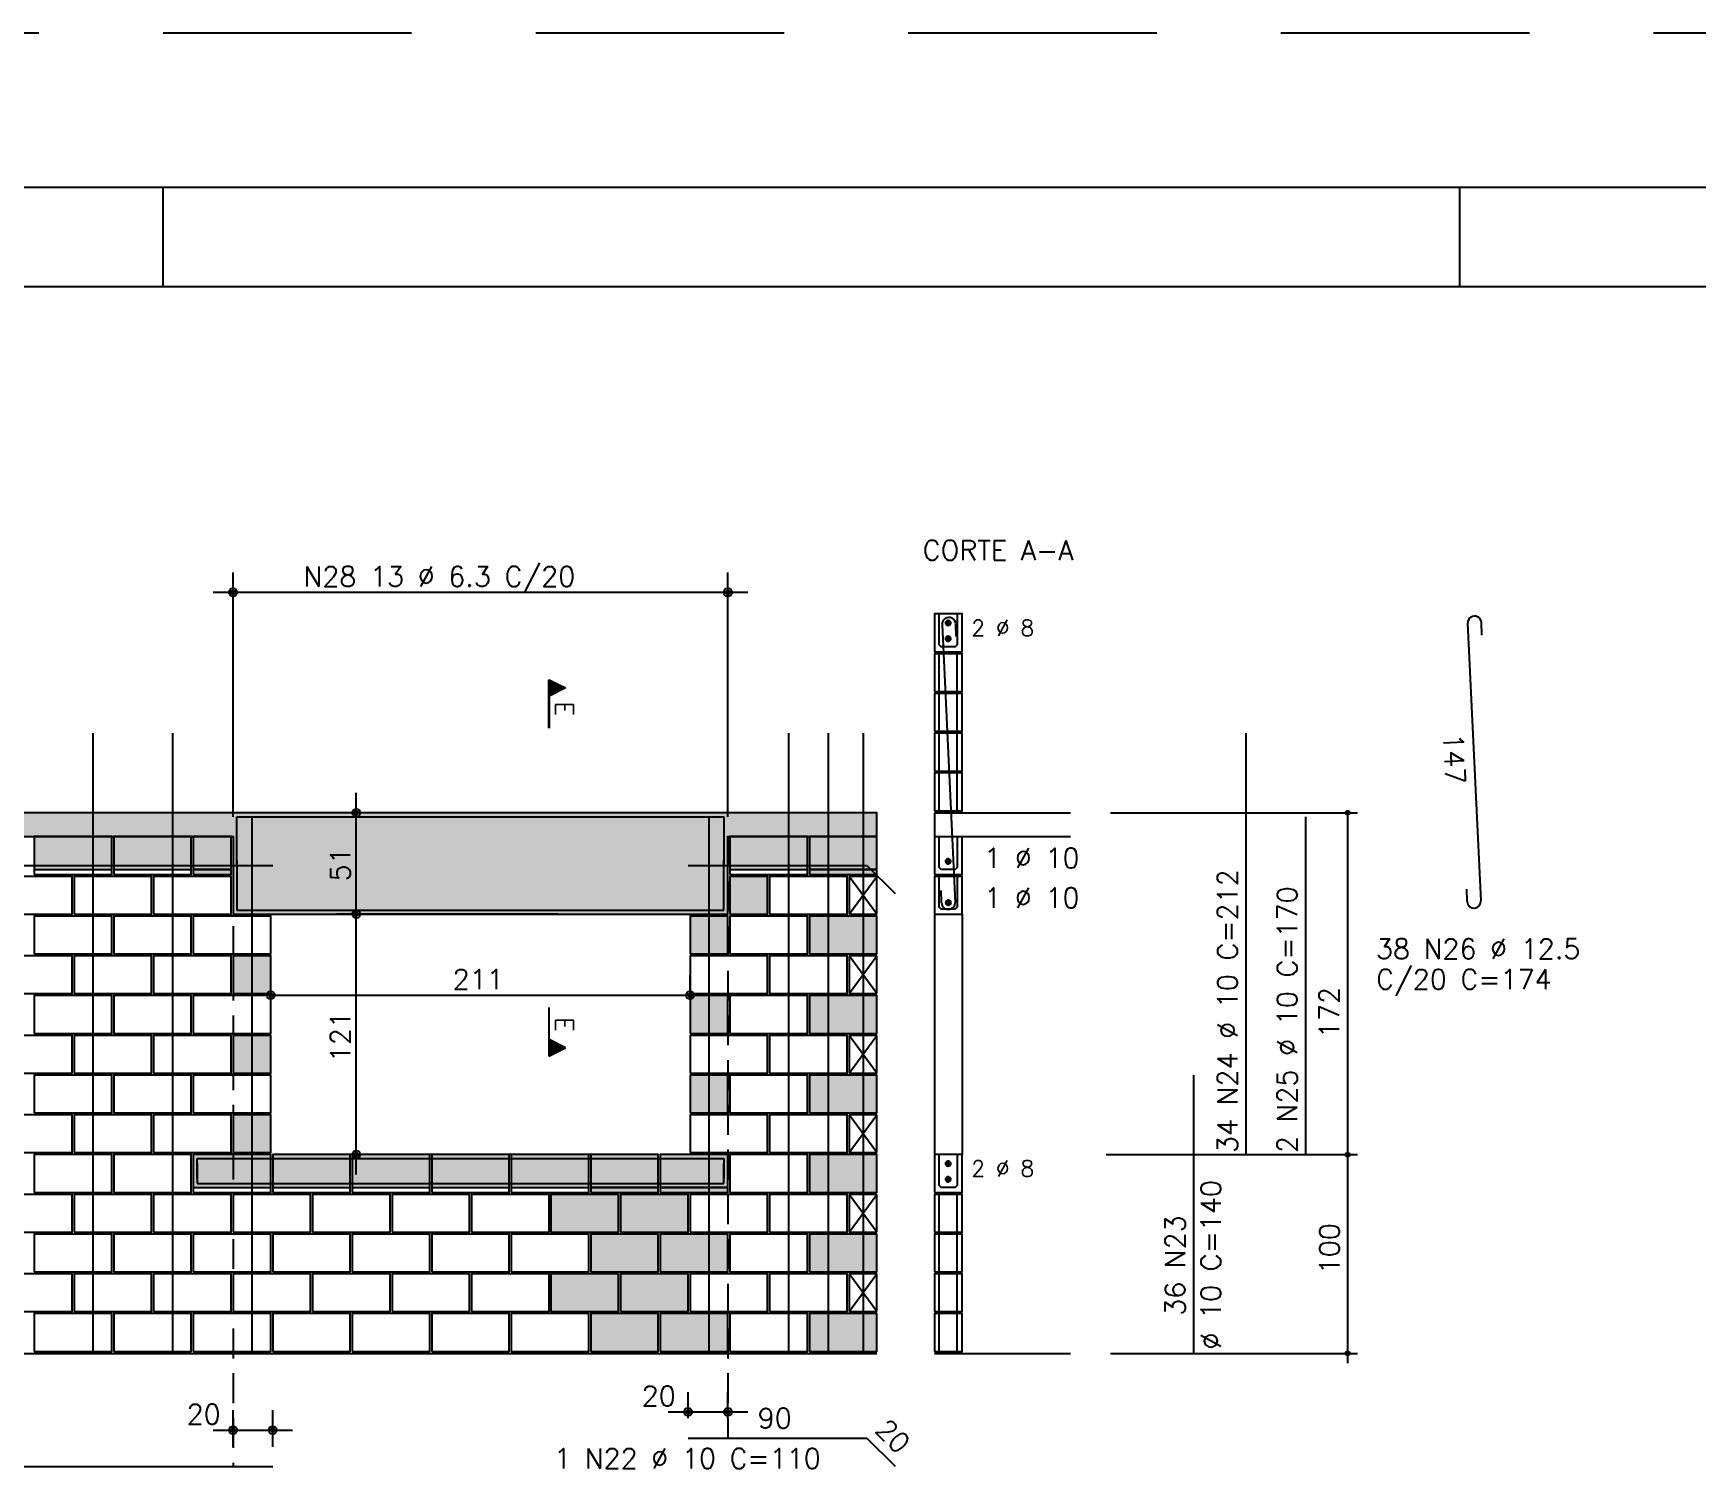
# Model space of a CAD drawing. Extents: x -3 to 120, y -1 to 61.
# Drawn here: x 45.14 to 61.88, y 46.75 to 61.24 of the extents above; entities that cross this region are included whole.
import ezdxf

# ---------------------------------------------------------------- set-up
doc = ezdxf.new("R2010")
doc.units = 0
doc.header["$MEASUREMENT"] = 0
doc.linetypes.add('ESTILO_TQS_0001', pattern=[0.45, 0.3, -0.15])
doc.linetypes.add('HIDDEN', pattern=[0.375, 0.25, -0.125])
doc.layers.get('0').update_dxf_attribs({"linetype": 'CONTINUOUS'})
doc.layers.get('Defpoints').update_dxf_attribs({"linetype": 'CONTINUOUS'})
for name, color, linetype in [('ARQ_FOLHA', 7, 'CONTINUOUS'), ('PENA_01', 1, 'CONTINUOUS'), ('PENA_02', 2, 'CONTINUOUS'), ('PENA_03', 3, 'CONTINUOUS'), ('PENA_05', 5, 'CONTINUOUS'), ('PENA_09', 254, 'CONTINUOUS'), ('PENA_11', 252, 'CONTINUOUS'), ('PENA_21', 100, 'CONTINUOUS'), ('PENA_23', 50, 'CONTINUOUS')]:
    doc.layers.add(name, color=color, linetype=linetype)
doc.styles.get("Standard").update_dxf_attribs({"font": 'ROMANS.SHX'})

# ---------------------------------------------------------------- blocks, each defined once
blk = doc.blocks.new('FOLHA A1+1 - 1102 X 594')
at = {"layer": 'ARQ_FOLHA', "color": 1}
for p, q in [((-718, 584), (-718, 594)), ((-587.5, 584), (-587.5, 594))]:
    blk.add_line(p, q, dxfattribs=at)
for points in [[(-1189, 0), (0, 0), (0, 594), (-1189, 594)], [(-1164, 10), (-10, 10), (-10, 584), (-1164, 584)]]:
    blk.add_lwpolyline(points, close=True, dxfattribs=at)
at = {"layer": 'Defpoints', "color": 8, "linetype": 'HIDDEN', "ltscale": 100}
blk.add_lwpolyline([(-1208.5, 609.5), (-1208.5, -15.5), (19.5, -15.5), (19.5, 609.5)], close=True, dxfattribs=at)

msp = doc.modelspace()

# ---------------------------------------------------------------- linework, layer by layer
at = {"layer": 'PENA_01', "linetype": 'Continuous'}
for p, q in [((47.15, 53.358), (47.15, 55.816)), ((52.13, 53.358), (52.13, 55.816)), ((46.95, 55.616), (52.33, 55.616)), ((48.39, 52.178), (48.39, 53.598)), ((48.433, 53.398), (48.19, 53.398)), ((45.15, 52.828), (45.93, 52.828)), ((45.95, 52.828), (46.73, 52.828)), ((46.75, 52.828), (47.13, 52.828)), ((52.15, 52.828), (52.93, 52.828)), ((52.95, 52.828), (53.63, 52.828)), ((48.39, 49.758), (48.39, 52.578)), ((50.423, 52.378), (48.19, 52.378)), ((48.469, 52.378), (48.19, 52.378)), ((47.53, 51.568), (47.53, 51.762)), ((51.75, 51.568), (51.75, 51.762)), ((47.33, 51.562), (51.95, 51.562)), ((50.89, 49.958), (48.19, 49.958)), ((46.75, 49.628), (47.53, 49.628)), ((47.55, 49.628), (48.33, 49.628)), ((48.35, 49.628), (49.13, 49.628)), ((49.15, 49.628), (49.93, 49.628)), ((49.95, 49.628), (50.73, 49.628)), ((50.75, 49.628), (51.43, 49.628)), ((51.45, 49.628), (52.13, 49.628)), ((51.73, 47.305), (51.73, 47.569)), ((52.13, 47.305), (52.13, 47.569)), ((47.15, 47.019), (47.15, 47.386)), ((47.55, 47.019), (47.55, 47.386)), ((51.53, 47.369), (52.33, 47.369)), ((46.95, 47.186), (47.75, 47.186))]:
    msp.add_line(p, q, dxfattribs=at)
at = {"layer": 'PENA_01', "linetype": 'ESTILO_TQS_0001'}
for p, q in [((47.15, 53.158), (47.15, 46.819)), ((52.13, 53.158), (52.13, 47.105))]:
    msp.add_line(p, q, dxfattribs=at)
at = {"layer": 'PENA_02', "linetype": 'Continuous'}
for p, q in [((53.63, 52.758), (53.35, 52.758)), ((53.35, 52.758), (53.35, 52.378)), ((53.63, 52.378), (53.63, 52.758)), ((53.35, 52.378), (53.63, 52.378)), ((53.63, 51.958), (53.35, 51.958)), ((53.35, 51.958), (53.35, 51.578)), ((53.63, 51.578), (53.63, 51.958)), ((53.35, 51.578), (53.63, 51.578)), ((53.63, 51.158), (53.35, 51.158)), ((53.35, 51.158), (53.35, 50.778)), ((53.63, 50.778), (53.63, 51.158)), ((53.35, 50.778), (53.63, 50.778)), ((53.63, 50.358), (53.35, 50.358)), ((53.35, 50.358), (53.35, 49.978)), ((53.63, 49.978), (53.63, 50.358)), ((53.35, 49.978), (53.63, 49.978)), ((53.63, 49.558), (53.35, 49.558)), ((53.35, 49.558), (53.35, 49.178)), ((53.63, 49.178), (53.63, 49.558)), ((53.35, 49.178), (53.63, 49.178)), ((53.63, 48.758), (53.35, 48.758)), ((53.35, 48.758), (53.35, 48.378)), ((53.63, 48.378), (53.63, 48.758)), ((53.35, 48.378), (53.63, 48.378)), ((5.33, 47.958), (53.63, 47.958))]:
    msp.add_line(p, q, dxfattribs=at)
for points in [[(37.95, 52.378), (44.73, 52.378), (44.73, 53.158), (47.15, 53.158), (47.15, 52.378), (52.13, 52.378), (52.13, 53.158), (53.63, 53.158), (53.63, 53.398), (5.33, 53.398), (5.33, 47.958), (5.93, 47.958), (5.93, 53.158), (37.95, 53.158), (37.95, 52.378)], [(45.15, 52.778), (45.93, 52.778), (45.93, 53.158), (45.15, 53.158), (45.15, 52.778)], [(45.95, 52.778), (46.73, 52.778), (46.73, 53.158), (45.95, 53.158), (45.95, 52.778)], [(46.75, 52.778), (47.13, 52.778), (47.13, 53.158), (46.75, 53.158), (46.75, 52.778)], [(52.15, 52.778), (52.93, 52.778), (52.93, 53.158), (52.15, 53.158), (52.15, 52.778)], [(52.95, 52.778), (53.63, 52.778), (53.63, 53.158), (52.95, 53.158), (52.95, 52.778)], [(44.75, 52.378), (45.53, 52.378), (45.53, 52.758), (44.75, 52.758), (44.75, 52.378)], [(45.55, 52.378), (46.33, 52.378), (46.33, 52.758), (45.55, 52.758), (45.55, 52.378)], [(46.35, 52.378), (47.13, 52.378), (47.13, 52.758), (46.35, 52.758), (46.35, 52.378)], [(52.15, 52.378), (52.53, 52.378), (52.53, 52.758), (52.15, 52.758), (52.15, 52.378)], [(52.55, 52.378), (53.33, 52.378), (53.33, 52.758), (52.55, 52.758), (52.55, 52.378)], [(45.15, 51.978), (45.93, 51.978), (45.93, 52.358), (45.15, 52.358), (45.15, 51.978)], [(45.95, 51.978), (46.73, 51.978), (46.73, 52.358), (45.95, 52.358), (45.95, 51.978)], [(46.75, 51.978), (47.53, 51.978), (47.53, 52.358), (46.75, 52.358), (46.75, 51.978)], [(51.75, 51.978), (52.13, 51.978), (52.13, 52.358), (51.75, 52.358), (51.75, 51.978)], [(52.15, 51.978), (52.93, 51.978), (52.93, 52.358), (52.15, 52.358), (52.15, 51.978)], [(52.95, 51.978), (53.63, 51.978), (53.63, 52.358), (52.95, 52.358), (52.95, 51.978)], [(44.75, 51.578), (45.53, 51.578), (45.53, 51.958), (44.75, 51.958), (44.75, 51.578)], [(45.55, 51.578), (46.33, 51.578), (46.33, 51.958), (45.55, 51.958), (45.55, 51.578)], [(46.35, 51.578), (47.13, 51.578), (47.13, 51.958), (46.35, 51.958), (46.35, 51.578)], [(47.15, 51.578), (47.53, 51.578), (47.53, 51.958), (47.15, 51.958), (47.15, 51.578)], [(51.75, 51.578), (52.53, 51.578), (52.53, 51.958), (51.75, 51.958), (51.75, 51.578)], [(52.55, 51.578), (53.33, 51.578), (53.33, 51.958), (52.55, 51.958), (52.55, 51.578)], [(45.15, 51.178), (45.93, 51.178), (45.93, 51.558), (45.15, 51.558), (45.15, 51.178)], [(45.95, 51.178), (46.73, 51.178), (46.73, 51.558), (45.95, 51.558), (45.95, 51.178)], [(46.75, 51.178), (47.53, 51.178), (47.53, 51.558), (46.75, 51.558), (46.75, 51.178)], [(51.75, 51.178), (52.13, 51.178), (52.13, 51.558), (51.75, 51.558), (51.75, 51.178)], [(52.15, 51.178), (52.93, 51.178), (52.93, 51.558), (52.15, 51.558), (52.15, 51.178)], [(52.95, 51.178), (53.63, 51.178), (53.63, 51.558), (52.95, 51.558), (52.95, 51.178)], [(44.75, 50.778), (45.53, 50.778), (45.53, 51.158), (44.75, 51.158), (44.75, 50.778)], [(45.55, 50.778), (46.33, 50.778), (46.33, 51.158), (45.55, 51.158), (45.55, 50.778)], [(46.35, 50.778), (47.13, 50.778), (47.13, 51.158), (46.35, 51.158), (46.35, 50.778)], [(47.15, 50.778), (47.53, 50.778), (47.53, 51.158), (47.15, 51.158), (47.15, 50.778)], [(51.75, 50.778), (52.53, 50.778), (52.53, 51.158), (51.75, 51.158), (51.75, 50.778)], [(52.55, 50.778), (53.33, 50.778), (53.33, 51.158), (52.55, 51.158), (52.55, 50.778)], [(45.15, 50.378), (45.93, 50.378), (45.93, 50.758), (45.15, 50.758), (45.15, 50.378)], [(45.95, 50.378), (46.73, 50.378), (46.73, 50.758), (45.95, 50.758), (45.95, 50.378)], [(46.75, 50.378), (47.53, 50.378), (47.53, 50.758), (46.75, 50.758), (46.75, 50.378)], [(51.75, 50.378), (52.13, 50.378), (52.13, 50.758), (51.75, 50.758), (51.75, 50.378)], [(52.15, 50.378), (52.93, 50.378), (52.93, 50.758), (52.15, 50.758), (52.15, 50.378)], [(52.95, 50.378), (53.63, 50.378), (53.63, 50.758), (52.95, 50.758), (52.95, 50.378)], [(44.75, 49.978), (45.53, 49.978), (45.53, 50.358), (44.75, 50.358), (44.75, 49.978)], [(45.55, 49.978), (46.33, 49.978), (46.33, 50.358), (45.55, 50.358), (45.55, 49.978)], [(46.35, 49.978), (47.13, 49.978), (47.13, 50.358), (46.35, 50.358), (46.35, 49.978)], [(47.15, 49.978), (47.53, 49.978), (47.53, 50.358), (47.15, 50.358), (47.15, 49.978)], [(51.75, 49.978), (52.53, 49.978), (52.53, 50.358), (51.75, 50.358), (51.75, 49.978)], [(52.55, 49.978), (53.33, 49.978), (53.33, 50.358), (52.55, 50.358), (52.55, 49.978)], [(45.15, 49.578), (45.93, 49.578), (45.93, 49.958), (45.15, 49.958), (45.15, 49.578)], [(45.95, 49.578), (46.73, 49.578), (46.73, 49.958), (45.95, 49.958), (45.95, 49.578)], [(46.75, 49.578), (47.53, 49.578), (47.53, 49.958), (46.75, 49.958), (46.75, 49.578)], [(47.55, 49.578), (48.33, 49.578), (48.33, 49.958), (47.55, 49.958), (47.55, 49.578)], [(48.35, 49.578), (49.13, 49.578), (49.13, 49.958), (48.35, 49.958), (48.35, 49.578)], [(49.15, 49.578), (49.93, 49.578), (49.93, 49.958), (49.15, 49.958), (49.15, 49.578)], [(49.95, 49.578), (50.73, 49.578), (50.73, 49.958), (49.95, 49.958), (49.95, 49.578)], [(50.75, 49.578), (51.43, 49.578), (51.43, 49.958), (50.75, 49.958), (50.75, 49.578)], [(51.45, 49.578), (52.13, 49.578), (52.13, 49.958), (51.45, 49.958), (51.45, 49.578)], [(52.15, 49.578), (52.93, 49.578), (52.93, 49.958), (52.15, 49.958), (52.15, 49.578)], [(52.95, 49.578), (53.63, 49.578), (53.63, 49.958), (52.95, 49.958), (52.95, 49.578)], [(44.75, 49.178), (45.53, 49.178), (45.53, 49.558), (44.75, 49.558), (44.75, 49.178)], [(45.55, 49.178), (46.33, 49.178), (46.33, 49.558), (45.55, 49.558), (45.55, 49.178)], [(46.35, 49.178), (47.13, 49.178), (47.13, 49.558), (46.35, 49.558), (46.35, 49.178)], [(47.15, 49.178), (47.93, 49.178), (47.93, 49.558), (47.15, 49.558), (47.15, 49.178)], [(47.95, 49.178), (48.73, 49.178), (48.73, 49.558), (47.95, 49.558), (47.95, 49.178)], [(48.75, 49.178), (49.53, 49.178), (49.53, 49.558), (48.75, 49.558), (48.75, 49.178)], [(49.55, 49.178), (50.33, 49.178), (50.33, 49.558), (49.55, 49.558), (49.55, 49.178)], [(50.35, 49.178), (51.03, 49.178), (51.03, 49.558), (50.35, 49.558), (50.35, 49.178)], [(51.05, 49.178), (51.73, 49.178), (51.73, 49.558), (51.05, 49.558), (51.05, 49.178)], [(51.75, 49.178), (52.53, 49.178), (52.53, 49.558), (51.75, 49.558), (51.75, 49.178)], [(52.55, 49.178), (53.33, 49.178), (53.33, 49.558), (52.55, 49.558), (52.55, 49.178)], [(45.15, 48.778), (45.93, 48.778), (45.93, 49.158), (45.15, 49.158), (45.15, 48.778)], [(45.95, 48.778), (46.73, 48.778), (46.73, 49.158), (45.95, 49.158), (45.95, 48.778)], [(46.75, 48.778), (47.53, 48.778), (47.53, 49.158), (46.75, 49.158), (46.75, 48.778)], [(47.55, 48.778), (48.33, 48.778), (48.33, 49.158), (47.55, 49.158), (47.55, 48.778)], [(48.35, 48.778), (49.13, 48.778), (49.13, 49.158), (48.35, 49.158), (48.35, 48.778)], [(49.15, 48.778), (49.93, 48.778), (49.93, 49.158), (49.15, 49.158), (49.15, 48.778)], [(49.95, 48.778), (50.73, 48.778), (50.73, 49.158), (49.95, 49.158), (49.95, 48.778)], [(50.75, 48.778), (51.43, 48.778), (51.43, 49.158), (50.75, 49.158), (50.75, 48.778)], [(51.45, 48.778), (52.13, 48.778), (52.13, 49.158), (51.45, 49.158), (51.45, 48.778)], [(52.15, 48.778), (52.93, 48.778), (52.93, 49.158), (52.15, 49.158), (52.15, 48.778)], [(52.95, 48.778), (53.63, 48.778), (53.63, 49.158), (52.95, 49.158), (52.95, 48.778)], [(44.75, 48.378), (45.53, 48.378), (45.53, 48.758), (44.75, 48.758), (44.75, 48.378)], [(45.55, 48.378), (46.33, 48.378), (46.33, 48.758), (45.55, 48.758), (45.55, 48.378)], [(46.35, 48.378), (47.13, 48.378), (47.13, 48.758), (46.35, 48.758), (46.35, 48.378)], [(47.15, 48.378), (47.93, 48.378), (47.93, 48.758), (47.15, 48.758), (47.15, 48.378)], [(47.95, 48.378), (48.73, 48.378), (48.73, 48.758), (47.95, 48.758), (47.95, 48.378)], [(48.75, 48.378), (49.53, 48.378), (49.53, 48.758), (48.75, 48.758), (48.75, 48.378)], [(49.55, 48.378), (50.33, 48.378), (50.33, 48.758), (49.55, 48.758), (49.55, 48.378)], [(50.35, 48.378), (51.03, 48.378), (51.03, 48.758), (50.35, 48.758), (50.35, 48.378)], [(51.05, 48.378), (51.73, 48.378), (51.73, 48.758), (51.05, 48.758), (51.05, 48.378)], [(51.75, 48.378), (52.53, 48.378), (52.53, 48.758), (51.75, 48.758), (51.75, 48.378)], [(52.55, 48.378), (53.33, 48.378), (53.33, 48.758), (52.55, 48.758), (52.55, 48.378)], [(45.15, 47.978), (45.93, 47.978), (45.93, 48.358), (45.15, 48.358), (45.15, 47.978)], [(45.95, 47.978), (46.73, 47.978), (46.73, 48.358), (45.95, 48.358), (45.95, 47.978)], [(46.75, 47.978), (47.53, 47.978), (47.53, 48.358), (46.75, 48.358), (46.75, 47.978)], [(47.55, 47.978), (48.33, 47.978), (48.33, 48.358), (47.55, 48.358), (47.55, 47.978)], [(48.35, 47.978), (49.13, 47.978), (49.13, 48.358), (48.35, 48.358), (48.35, 47.978)], [(49.15, 47.978), (49.93, 47.978), (49.93, 48.358), (49.15, 48.358), (49.15, 47.978)], [(49.95, 47.978), (50.73, 47.978), (50.73, 48.358), (49.95, 48.358), (49.95, 47.978)], [(50.75, 47.978), (51.43, 47.978), (51.43, 48.358), (50.75, 48.358), (50.75, 47.978)], [(51.45, 47.978), (52.13, 47.978), (52.13, 48.358), (51.45, 48.358), (51.45, 47.978)], [(52.15, 47.978), (52.93, 47.978), (52.93, 48.358), (52.15, 48.358), (52.15, 47.978)], [(52.95, 47.978), (53.63, 47.978), (53.63, 48.358), (52.95, 48.358), (52.95, 47.978)]]:
    msp.add_lwpolyline(points, dxfattribs=at)
for centre, radius in [((47.15, 55.616), 0.0416), ((47.15, 55.616), 0.0208), ((52.13, 55.616), 0.0416), ((52.13, 55.616), 0.0208), ((48.39, 53.398), 0.04), ((48.39, 53.398), 0.02), ((58.368, 53.398), 0.02), ((58.368, 53.398), 0.01), ((48.39, 52.378), 0.04), ((48.39, 52.378), 0.04), ((48.39, 52.378), 0.02), ((48.39, 52.378), 0.02), ((47.53, 51.562), 0.04), ((47.53, 51.562), 0.02), ((51.75, 51.562), 0.04), ((51.75, 51.562), 0.02), ((48.39, 49.958), 0.04), ((48.39, 49.958), 0.02), ((58.368, 49.958), 0.02), ((58.368, 49.958), 0.01), ((58.368, 47.958), 0.02), ((58.368, 47.958), 0.01), ((51.73, 47.369), 0.04), ((51.73, 47.369), 0.02), ((52.13, 47.369), 0.04), ((52.13, 47.369), 0.02), ((47.15, 47.186), 0.04), ((47.55, 47.186), 0.04), ((47.15, 47.186), 0.02), ((47.55, 47.186), 0.02)]:
    msp.add_circle(centre, radius, dxfattribs=at)
at = {"layer": 'PENA_03', "linetype": 'Continuous'}
for p, q in [((54.258, 54.618), (54.258, 54.998)), ((54.438, 54.618), (54.438, 54.998)), ((50.329, 54.25), (50.329, 54.737)), ((50.329, 54.737), (50.495, 54.654)), ((50.33, 54.736), (50.33, 54.572)), ((50.33, 54.736), (50.494, 54.654)), ((50.494, 54.654), (50.33, 54.572)), ((50.495, 54.654), (50.33, 54.571)), ((50.342, 54.73), (50.342, 54.577)), ((50.355, 54.724), (50.355, 54.583)), ((50.368, 54.717), (50.368, 54.59)), ((50.38, 54.711), (50.38, 54.596)), ((50.393, 54.705), (50.393, 54.603)), ((50.406, 54.698), (50.406, 54.609)), ((50.419, 54.692), (50.419, 54.615)), ((50.431, 54.686), (50.431, 54.622)), ((50.444, 54.679), (50.444, 54.628)), ((50.457, 54.673), (50.457, 54.635)), ((50.47, 54.666), (50.47, 54.641)), ((50.483, 54.66), (50.483, 54.647)), ((54.258, 54.218), (54.258, 54.598)), ((54.438, 54.218), (54.438, 54.598)), ((50.33, 54.571), (50.33, 54.25)), ((54.258, 53.818), (54.258, 54.198)), ((54.438, 53.818), (54.438, 54.198)), ((54.258, 53.418), (54.258, 53.798)), ((54.438, 53.418), (54.438, 53.798)), ((48.633, 53.398), (48.633, 53.398)), ((54.208, 53.398), (54.208, 52.778)), ((54.208, 53.398), (55.579, 53.398)), ((55.979, 53.398), (58.468, 53.398)), ((58.368, 47.858), (58.368, 53.398)), ((47.15, 53.158), (47.15, 53.158)), ((52.13, 53.158), (52.13, 53.158)), ((54.208, 53.158), (55.579, 53.158)), ((53.35, 52.378), (53.63, 52.758)), ((53.63, 52.378), (53.35, 52.758)), ((48.669, 52.378), (48.669, 52.378)), ((50.623, 52.378), (50.623, 52.378)), ((54.208, 52.378), (54.208, 49.958)), ((54.488, 52.378), (54.488, 49.958)), ((53.35, 51.578), (53.63, 51.958)), ((53.63, 51.578), (53.35, 51.958)), ((50.329, 51.437), (50.329, 50.95)), ((50.33, 51.116), (50.33, 51.437)), ((47.53, 51.368), (47.53, 51.368)), ((51.75, 51.368), (51.75, 51.368)), ((50.495, 51.033), (50.33, 51.116)), ((50.33, 50.951), (50.33, 51.115)), ((50.494, 51.033), (50.33, 51.115)), ((50.342, 50.957), (50.342, 51.11)), ((50.355, 50.963), (50.355, 51.103)), ((50.368, 50.969), (50.368, 51.097)), ((50.38, 50.976), (50.38, 51.091)), ((50.393, 50.982), (50.393, 51.084)), ((50.406, 50.989), (50.406, 51.078)), ((50.419, 50.995), (50.419, 51.072)), ((50.431, 51.001), (50.431, 51.065)), ((50.444, 51.008), (50.444, 51.059)), ((53.35, 50.778), (53.63, 51.158)), ((53.63, 50.778), (53.35, 51.158)), ((50.329, 50.95), (50.495, 51.033)), ((50.33, 50.951), (50.494, 51.033)), ((50.457, 51.014), (50.457, 51.052)), ((50.47, 51.02), (50.47, 51.046)), ((50.483, 51.027), (50.483, 51.04)), ((53.35, 49.978), (53.63, 50.358)), ((53.63, 49.978), (53.35, 50.358)), ((51.09, 49.958), (51.09, 49.958)), ((55.937, 49.958), (58.468, 49.958)), ((53.35, 49.178), (53.63, 49.558)), ((53.63, 49.178), (53.35, 49.558)), ((54.258, 49.178), (54.258, 49.558)), ((54.438, 49.178), (54.438, 49.558)), ((54.258, 48.778), (54.258, 49.158)), ((54.438, 48.778), (54.438, 49.158)), ((53.35, 48.378), (53.63, 48.758)), ((53.63, 48.378), (53.35, 48.758)), ((54.258, 48.378), (54.258, 48.758)), ((54.438, 48.378), (54.438, 48.758)), ((54.258, 47.978), (54.258, 48.358)), ((54.438, 47.978), (54.438, 48.358)), ((54.208, 47.958), (55.579, 47.958)), ((55.979, 47.958), (58.468, 47.958)), ((51.73, 47.105), (51.73, 47.105)), ((52.13, 47.105), (52.13, 47.105)), ((47.15, 46.819), (47.15, 46.819)), ((47.55, 46.819), (47.55, 46.819))]:
    msp.add_line(p, q, dxfattribs=at)
for points in [[(54.208, 55.018), (54.488, 55.018), (54.488, 55.398), (54.208, 55.398), (54.208, 55.018)], [(54.438, 55.398), (54.438, 55.088), (54.418, 55.068), (54.278, 55.068), (54.258, 55.088), (54.258, 55.398)], [(54.372, 55.308), (54.37, 55.318), (54.364, 55.326), (54.355, 55.332), (54.345, 55.333), (54.335, 55.329), (54.327, 55.323), (54.323, 55.313), (54.323, 55.303), (54.327, 55.293), (54.335, 55.286), (54.345, 55.283), (54.355, 55.284), (54.364, 55.289), (54.37, 55.298), (54.372, 55.308)], [(54.372, 55.149), (54.37, 55.159), (54.364, 55.168), (54.355, 55.173), (54.345, 55.174), (54.335, 55.171), (54.327, 55.164), (54.323, 55.154), (54.323, 55.144), (54.327, 55.134), (54.335, 55.127), (54.345, 55.124), (54.355, 55.125), (54.364, 55.131), (54.37, 55.139), (54.372, 55.149)], [(54.208, 54.618), (54.488, 54.618), (54.488, 54.998), (54.208, 54.998), (54.208, 54.618)], [(54.208, 54.218), (54.488, 54.218), (54.488, 54.598), (54.208, 54.598), (54.208, 54.218)], [(54.208, 53.818), (54.488, 53.818), (54.488, 54.198), (54.208, 54.198), (54.208, 53.818)], [(54.208, 53.418), (54.488, 53.418), (54.488, 53.798), (54.208, 53.798), (54.208, 53.418)], [(54.208, 52.778), (54.488, 52.778), (54.488, 53.158)], [(54.438, 53.158), (54.438, 52.848), (54.418, 52.828), (54.278, 52.828), (54.258, 52.848), (54.258, 53.158)], [(54.372, 52.909), (54.37, 52.919), (54.364, 52.928), (54.355, 52.933), (54.345, 52.934), (54.335, 52.931), (54.327, 52.924), (54.323, 52.914), (54.323, 52.904), (54.327, 52.894), (54.335, 52.887), (54.345, 52.884), (54.355, 52.885), (54.364, 52.891), (54.37, 52.899), (54.372, 52.909)], [(54.208, 52.378), (54.488, 52.378), (54.488, 52.758), (54.208, 52.758), (54.208, 52.378)], [(54.438, 52.758), (54.438, 52.448), (54.418, 52.428), (54.278, 52.428), (54.258, 52.448), (54.258, 52.758)], [(54.374, 52.493), (54.372, 52.503), (54.366, 52.512), (54.357, 52.517), (54.347, 52.518), (54.337, 52.515), (54.329, 52.508), (54.325, 52.498), (54.325, 52.488), (54.329, 52.478), (54.337, 52.471), (54.347, 52.468), (54.357, 52.469), (54.366, 52.475), (54.372, 52.483), (54.374, 52.493)], [(54.208, 49.578), (54.488, 49.578), (54.488, 49.958), (54.208, 49.958), (54.208, 49.578)], [(54.438, 49.958), (54.438, 49.648), (54.418, 49.628), (54.278, 49.628), (54.258, 49.648), (54.258, 49.958)], [(54.372, 49.868), (54.37, 49.878), (54.364, 49.886), (54.355, 49.892), (54.345, 49.893), (54.335, 49.889), (54.327, 49.883), (54.323, 49.873), (54.323, 49.863), (54.327, 49.853), (54.335, 49.846), (54.345, 49.843), (54.355, 49.844), (54.364, 49.849), (54.37, 49.858), (54.372, 49.868)], [(54.372, 49.709), (54.37, 49.719), (54.364, 49.728), (54.355, 49.733), (54.345, 49.734), (54.335, 49.731), (54.327, 49.724), (54.323, 49.714), (54.323, 49.704), (54.327, 49.694), (54.335, 49.687), (54.345, 49.684), (54.355, 49.685), (54.364, 49.691), (54.37, 49.699), (54.372, 49.709)], [(54.208, 49.178), (54.488, 49.178), (54.488, 49.558), (54.208, 49.558), (54.208, 49.178)], [(54.208, 48.778), (54.488, 48.778), (54.488, 49.158), (54.208, 49.158), (54.208, 48.778)], [(54.208, 48.378), (54.488, 48.378), (54.488, 48.758), (54.208, 48.758), (54.208, 48.378)], [(54.208, 47.978), (54.488, 47.978), (54.488, 48.358), (54.208, 48.358), (54.208, 47.978)]]:
    msp.add_lwpolyline(points, dxfattribs=at)
for centre in [(54.347, 55.308), (54.347, 55.149), (54.347, 52.909), (54.349, 52.493), (54.347, 49.868), (54.347, 49.709)]:
    msp.add_circle(centre, 0.025, dxfattribs=at)
for points in [[(54.372, 55.308), (54.327, 55.323), (54.323, 55.313)], [(54.372, 55.308), (54.323, 55.313), (54.323, 55.303)], [(54.372, 55.308), (54.323, 55.303), (54.327, 55.293)], [(54.372, 55.308), (54.335, 55.329), (54.324, 55.316)], [(54.372, 55.308), (54.324, 55.316), (54.324, 55.299)], [(54.372, 55.308), (54.324, 55.299), (54.335, 55.286)], [(54.372, 55.308), (54.335, 55.329), (54.327, 55.323)], [(54.372, 55.308), (54.327, 55.293), (54.335, 55.286)], [(54.372, 55.308), (54.345, 55.333), (54.335, 55.329)], [(54.372, 55.308), (54.352, 55.332), (54.335, 55.329)], [(54.372, 55.308), (54.335, 55.286), (54.352, 55.283)], [(54.372, 55.308), (54.335, 55.286), (54.345, 55.283)], [(54.372, 55.308), (54.355, 55.332), (54.345, 55.333)], [(54.372, 55.308), (54.345, 55.283), (54.355, 55.284)], [(54.372, 55.308), (54.367, 55.324), (54.352, 55.332)], [(54.372, 55.308), (54.352, 55.283), (54.367, 55.292)], [(54.372, 55.308), (54.364, 55.326), (54.355, 55.332)], [(54.372, 55.308), (54.355, 55.284), (54.364, 55.289)], [(54.372, 55.308), (54.37, 55.318), (54.364, 55.326)], [(54.372, 55.308), (54.364, 55.289), (54.37, 55.298)], [(54.372, 55.308), (54.367, 55.292), (54.372, 55.308)], [(54.372, 55.308), (54.37, 55.298), (54.372, 55.308)], [(54.372, 55.149), (54.327, 55.164), (54.323, 55.154)], [(54.372, 55.149), (54.323, 55.154), (54.323, 55.144)], [(54.372, 55.149), (54.323, 55.144), (54.327, 55.134)], [(54.372, 55.149), (54.335, 55.171), (54.324, 55.158)], [(54.372, 55.149), (54.324, 55.158), (54.324, 55.141)], [(54.372, 55.149), (54.324, 55.141), (54.335, 55.127)], [(54.372, 55.149), (54.335, 55.171), (54.327, 55.164)], [(54.372, 55.149), (54.327, 55.134), (54.335, 55.127)], [(54.372, 55.149), (54.352, 55.174), (54.335, 55.171)], [(54.372, 55.149), (54.345, 55.174), (54.335, 55.171)], [(54.372, 55.149), (54.335, 55.127), (54.352, 55.124)], [(54.372, 55.149), (54.335, 55.127), (54.345, 55.124)], [(54.372, 55.149), (54.355, 55.173), (54.345, 55.174)], [(54.372, 55.149), (54.345, 55.124), (54.355, 55.125)], [(54.372, 55.149), (54.367, 55.165), (54.352, 55.174)], [(54.372, 55.149), (54.352, 55.124), (54.367, 55.133)], [(54.372, 55.149), (54.364, 55.168), (54.355, 55.173)], [(54.372, 55.149), (54.355, 55.125), (54.364, 55.131)], [(54.372, 55.149), (54.37, 55.159), (54.364, 55.168)], [(54.372, 55.149), (54.364, 55.131), (54.37, 55.139)], [(54.372, 55.149), (54.367, 55.133), (54.372, 55.149)], [(54.372, 55.149), (54.37, 55.139), (54.372, 55.149)], [(54.372, 52.909), (54.327, 52.924), (54.323, 52.914)], [(54.372, 52.909), (54.323, 52.914), (54.323, 52.904)], [(54.372, 52.909), (54.323, 52.904), (54.327, 52.894)], [(54.372, 52.909), (54.335, 52.931), (54.324, 52.918)], [(54.372, 52.909), (54.324, 52.918), (54.324, 52.901)], [(54.372, 52.909), (54.324, 52.901), (54.335, 52.887)], [(54.372, 52.909), (54.335, 52.931), (54.327, 52.924)], [(54.372, 52.909), (54.327, 52.894), (54.335, 52.887)], [(54.372, 52.909), (54.352, 52.934), (54.335, 52.931)], [(54.372, 52.909), (54.345, 52.934), (54.335, 52.931)], [(54.372, 52.909), (54.335, 52.887), (54.352, 52.884)], [(54.372, 52.909), (54.335, 52.887), (54.345, 52.884)], [(54.372, 52.909), (54.355, 52.933), (54.345, 52.934)], [(54.372, 52.909), (54.345, 52.884), (54.355, 52.885)], [(54.372, 52.909), (54.367, 52.925), (54.352, 52.934)], [(54.372, 52.909), (54.352, 52.884), (54.367, 52.893)], [(54.372, 52.909), (54.364, 52.928), (54.355, 52.933)], [(54.372, 52.909), (54.355, 52.885), (54.364, 52.891)], [(54.372, 52.909), (54.37, 52.919), (54.364, 52.928)], [(54.372, 52.909), (54.364, 52.891), (54.37, 52.899)], [(54.372, 52.909), (54.367, 52.893), (54.372, 52.909)], [(54.372, 52.909), (54.37, 52.899), (54.372, 52.909)], [(54.374, 52.493), (54.329, 52.508), (54.325, 52.498)], [(54.374, 52.493), (54.325, 52.498), (54.325, 52.488)], [(54.374, 52.493), (54.325, 52.488), (54.329, 52.478)], [(54.374, 52.493), (54.337, 52.515), (54.326, 52.502)], [(54.374, 52.493), (54.326, 52.502), (54.326, 52.485)], [(54.374, 52.493), (54.326, 52.485), (54.337, 52.471)], [(54.374, 52.493), (54.337, 52.515), (54.329, 52.508)], [(54.374, 52.493), (54.329, 52.478), (54.337, 52.471)], [(54.374, 52.493), (54.354, 52.518), (54.337, 52.515)], [(54.374, 52.493), (54.347, 52.518), (54.337, 52.515)], [(54.374, 52.493), (54.337, 52.471), (54.354, 52.468)], [(54.374, 52.493), (54.337, 52.471), (54.347, 52.468)], [(54.374, 52.493), (54.357, 52.517), (54.347, 52.518)], [(54.374, 52.493), (54.347, 52.468), (54.357, 52.469)], [(54.374, 52.493), (54.369, 52.509), (54.354, 52.518)], [(54.374, 52.493), (54.354, 52.468), (54.369, 52.477)], [(54.374, 52.493), (54.366, 52.512), (54.357, 52.517)], [(54.374, 52.493), (54.357, 52.469), (54.366, 52.475)], [(54.374, 52.493), (54.372, 52.503), (54.366, 52.512)], [(54.374, 52.493), (54.366, 52.475), (54.372, 52.483)], [(54.374, 52.493), (54.369, 52.477), (54.374, 52.493)], [(54.374, 52.493), (54.372, 52.483), (54.374, 52.493)], [(54.372, 49.868), (54.335, 49.889), (54.324, 49.876)], [(54.372, 49.868), (54.335, 49.889), (54.327, 49.883)], [(54.372, 49.868), (54.345, 49.893), (54.335, 49.889)], [(54.372, 49.868), (54.352, 49.892), (54.335, 49.889)], [(54.372, 49.868), (54.355, 49.892), (54.345, 49.893)], [(54.372, 49.868), (54.367, 49.884), (54.352, 49.892)], [(54.372, 49.868), (54.364, 49.886), (54.355, 49.892)], [(54.372, 49.868), (54.327, 49.883), (54.323, 49.873)], [(54.372, 49.868), (54.323, 49.873), (54.323, 49.863)], [(54.372, 49.868), (54.323, 49.863), (54.327, 49.853)], [(54.372, 49.709), (54.327, 49.724), (54.323, 49.714)], [(54.372, 49.868), (54.324, 49.876), (54.324, 49.859)], [(54.372, 49.868), (54.324, 49.859), (54.335, 49.846)], [(54.372, 49.709), (54.335, 49.731), (54.324, 49.718)], [(54.372, 49.868), (54.327, 49.853), (54.335, 49.846)], [(54.372, 49.709), (54.335, 49.731), (54.327, 49.724)], [(54.372, 49.868), (54.335, 49.846), (54.352, 49.843)], [(54.372, 49.868), (54.335, 49.846), (54.345, 49.843)], [(54.372, 49.709), (54.352, 49.734), (54.335, 49.731)], [(54.372, 49.709), (54.345, 49.734), (54.335, 49.731)], [(54.372, 49.868), (54.345, 49.843), (54.355, 49.844)], [(54.372, 49.709), (54.355, 49.733), (54.345, 49.734)], [(54.372, 49.868), (54.352, 49.843), (54.367, 49.852)], [(54.372, 49.709), (54.367, 49.725), (54.352, 49.734)], [(54.372, 49.868), (54.355, 49.844), (54.364, 49.849)], [(54.372, 49.709), (54.364, 49.728), (54.355, 49.733)], [(54.372, 49.868), (54.37, 49.878), (54.364, 49.886)], [(54.372, 49.868), (54.364, 49.849), (54.37, 49.858)], [(54.372, 49.709), (54.37, 49.719), (54.364, 49.728)], [(54.372, 49.868), (54.367, 49.852), (54.372, 49.868)], [(54.372, 49.868), (54.37, 49.858), (54.372, 49.868)], [(54.372, 49.709), (54.323, 49.714), (54.323, 49.704)], [(54.372, 49.709), (54.323, 49.704), (54.327, 49.694)], [(54.372, 49.709), (54.324, 49.718), (54.324, 49.701)], [(54.372, 49.709), (54.324, 49.701), (54.335, 49.687)], [(54.372, 49.709), (54.327, 49.694), (54.335, 49.687)], [(54.372, 49.709), (54.335, 49.687), (54.352, 49.684)], [(54.372, 49.709), (54.335, 49.687), (54.345, 49.684)], [(54.372, 49.709), (54.345, 49.684), (54.355, 49.685)], [(54.372, 49.709), (54.352, 49.684), (54.367, 49.693)], [(54.372, 49.709), (54.355, 49.685), (54.364, 49.691)], [(54.372, 49.709), (54.364, 49.691), (54.37, 49.699)], [(54.372, 49.709), (54.367, 49.693), (54.372, 49.709)], [(54.372, 49.709), (54.37, 49.699), (54.372, 49.709)]]:
    msp.add_solid(points, dxfattribs=at)
at = {"layer": 'PENA_05', "linetype": 'Continuous'}
for p, q in [((54.285, 55.29), (54.418, 52.496)), ((54.429, 55.172), (54.423, 55.297)), ((59.575, 55.305), (59.708, 52.511)), ((59.719, 55.186), (59.713, 55.311)), ((57.346, 49.958), (57.346, 54.198)), ((47.19, 52.858), (47.19, 53.358)), ((47.19, 53.358), (52.09, 53.358)), ((52.09, 53.358), (52.09, 52.858)), ((57.946, 49.958), (57.946, 53.358)), ((47.19, 52.918), (47.19, 52.418)), ((52.09, 52.418), (52.09, 52.918)), ((44.33, 52.868), (47.55, 52.868)), ((51.73, 52.868), (53.53, 52.868)), ((53.53, 52.868), (53.813, 52.585)), ((54.28, 52.49), (54.275, 52.615)), ((59.571, 52.504), (59.565, 52.629)), ((47.19, 52.418), (52.09, 52.418)), ((56.818, 47.958), (56.818, 50.758)), ((46.79, 49.718), (46.79, 49.918)), ((46.79, 49.918), (52.09, 49.918)), ((52.09, 49.918), (52.09, 49.718)), ((46.79, 49.868), (46.79, 49.668)), ((52.09, 49.668), (52.09, 49.868)), ((46.79, 49.668), (52.09, 49.668)), ((51.73, 47.105), (53.53, 47.105)), ((53.53, 47.105), (53.813, 46.822)), ((44.33, 46.819), (47.55, 46.819))]:
    msp.add_line(p, q, dxfattribs=at)
for points in [[(45.74, 54.198), (45.74, 47.958)], [(46.54, 54.198), (46.54, 47.958)], [(52.74, 54.198), (52.74, 47.958)], [(53.14, 54.198), (53.14, 47.958)], [(53.49, 54.198), (53.49, 47.958)], [(47.34, 53.358), (47.34, 47.958)], [(51.94, 53.358), (51.94, 47.958)]]:
    msp.add_lwpolyline(points, dxfattribs=at)
for centre, start, end in [((54.354, 55.294), 2.7384, 182.7384), ((59.644, 55.308), 2.7384, 182.7384), ((54.349, 52.493), 182.7384, 2.7384), ((59.64, 52.507), 182.7384, 2.7384)]:
    msp.add_arc(centre, 0.069, start, end, dxfattribs=at)
at = {"layer": 'PENA_09', "linetype": 'Continuous'}
for points in [[(45.15, 52.828), (45.93, 52.828), (45.93, 53.158), (45.15, 53.158), (45.15, 52.828)], [(45.95, 52.828), (46.73, 52.828), (46.73, 53.158), (45.95, 53.158), (45.95, 52.828)], [(46.75, 52.828), (47.13, 52.828), (47.13, 53.158), (46.75, 53.158), (46.75, 52.828)], [(52.15, 52.828), (52.93, 52.828), (52.93, 53.158), (52.15, 53.158), (52.15, 52.828)], [(52.95, 52.828), (53.63, 52.828), (53.63, 53.158), (52.95, 53.158), (52.95, 52.828)], [(46.75, 49.628), (47.53, 49.628), (47.53, 49.958), (46.75, 49.958), (46.75, 49.628)], [(47.55, 49.628), (48.33, 49.628), (48.33, 49.958), (47.55, 49.958), (47.55, 49.628)], [(48.35, 49.628), (49.13, 49.628), (49.13, 49.958), (48.35, 49.958), (48.35, 49.628)], [(49.15, 49.628), (49.93, 49.628), (49.93, 49.958), (49.15, 49.958), (49.15, 49.628)], [(49.95, 49.628), (50.73, 49.628), (50.73, 49.958), (49.95, 49.958), (49.95, 49.628)], [(50.75, 49.628), (51.43, 49.628), (51.43, 49.958), (50.75, 49.958), (50.75, 49.628)], [(51.45, 49.628), (52.13, 49.628), (52.13, 49.958), (51.45, 49.958), (51.45, 49.628)]]:
    msp.add_lwpolyline(points, dxfattribs=at)
for points in [[(45.15, 52.828), (45.93, 52.828), (45.93, 53.158)], [(45.15, 52.828), (45.93, 53.158), (45.15, 53.158)], [(45.15, 52.828), (45.15, 53.158), (45.15, 52.828)], [(45.95, 52.828), (46.73, 52.828), (46.73, 53.158)], [(45.95, 52.828), (46.73, 53.158), (45.95, 53.158)], [(45.95, 52.828), (45.95, 53.158), (45.95, 52.828)], [(46.75, 52.828), (47.13, 52.828), (47.13, 53.158)], [(46.75, 52.828), (47.13, 53.158), (46.75, 53.158)], [(46.75, 52.828), (46.75, 53.158), (46.75, 52.828)], [(52.15, 52.828), (52.93, 52.828), (52.93, 53.158)], [(52.15, 52.828), (52.93, 53.158), (52.15, 53.158)], [(52.15, 52.828), (52.15, 53.158), (52.15, 52.828)], [(52.95, 52.828), (53.63, 52.828), (53.63, 53.158)], [(52.95, 52.828), (53.63, 53.158), (52.95, 53.158)], [(52.95, 52.828), (52.95, 53.158), (52.95, 52.828)], [(46.75, 49.628), (47.53, 49.628), (47.53, 49.958)], [(46.75, 49.628), (47.53, 49.958), (46.75, 49.958)], [(46.75, 49.628), (46.75, 49.958), (46.75, 49.628)], [(47.55, 49.628), (48.33, 49.628), (48.33, 49.958)], [(47.55, 49.628), (48.33, 49.958), (47.55, 49.958)], [(47.55, 49.628), (47.55, 49.958), (47.55, 49.628)], [(48.35, 49.628), (49.13, 49.628), (49.13, 49.958)], [(48.35, 49.628), (49.13, 49.958), (48.35, 49.958)], [(48.35, 49.628), (48.35, 49.958), (48.35, 49.628)], [(49.15, 49.628), (49.93, 49.628), (49.93, 49.958)], [(49.15, 49.628), (49.93, 49.958), (49.15, 49.958)], [(49.15, 49.628), (49.15, 49.958), (49.15, 49.628)], [(49.95, 49.628), (50.73, 49.628), (50.73, 49.958)], [(49.95, 49.628), (50.73, 49.958), (49.95, 49.958)], [(49.95, 49.628), (49.95, 49.958), (49.95, 49.628)], [(50.75, 49.628), (51.43, 49.628), (51.43, 49.958)], [(50.75, 49.628), (51.43, 49.958), (50.75, 49.958)], [(50.75, 49.628), (50.75, 49.958), (50.75, 49.628)], [(51.45, 49.628), (52.13, 49.628), (52.13, 49.958)], [(51.45, 49.628), (52.13, 49.958), (51.45, 49.958)], [(51.45, 49.628), (51.45, 49.958), (51.45, 49.628)]]:
    msp.add_solid(points, dxfattribs=at)
at = {"layer": 'PENA_11', "linetype": 'Continuous'}
for points in [[(53.63, 53.398), (5.33, 53.398), (5.93, 53.158)], [(53.63, 53.398), (5.93, 53.158), (37.95, 53.158)], [(53.63, 53.398), (37.95, 53.158), (44.73, 53.158)], [(53.63, 53.398), (44.73, 53.158), (47.15, 53.158)], [(53.63, 53.398), (47.15, 53.158), (52.13, 53.158)], [(53.63, 53.398), (52.13, 53.158), (53.63, 53.158)], [(47.15, 53.158), (47.15, 52.378), (52.13, 52.378)], [(47.15, 53.158), (52.13, 52.378), (52.13, 53.158)]]:
    msp.add_solid(points, dxfattribs=at)
at = {"layer": 'PENA_21', "linetype": 'Continuous'}
for points in [[(52.95, 52.778), (53.63, 52.778), (53.63, 52.828), (52.95, 52.828), (52.95, 52.778)], [(52.95, 51.978), (53.63, 51.978), (53.63, 52.358), (52.95, 52.358), (52.95, 51.978)], [(52.95, 51.178), (53.63, 51.178), (53.63, 51.558), (52.95, 51.558), (52.95, 51.178)], [(52.95, 50.378), (53.63, 50.378), (53.63, 50.758), (52.95, 50.758), (52.95, 50.378)], [(52.95, 49.578), (53.63, 49.578), (53.63, 49.958), (52.95, 49.958), (52.95, 49.578)], [(50.35, 49.178), (51.03, 49.178), (51.03, 49.558), (50.35, 49.558), (50.35, 49.178)], [(50.75, 49.578), (51.43, 49.578), (51.43, 49.628), (50.75, 49.628), (50.75, 49.578)], [(51.05, 49.178), (51.73, 49.178), (51.73, 49.558), (51.05, 49.558), (51.05, 49.178)], [(51.45, 49.578), (52.13, 49.578), (52.13, 49.628), (51.45, 49.628), (51.45, 49.578)], [(50.75, 48.778), (51.43, 48.778), (51.43, 49.158), (50.75, 49.158), (50.75, 48.778)], [(51.45, 48.778), (52.13, 48.778), (52.13, 49.158), (51.45, 49.158), (51.45, 48.778)], [(52.95, 48.778), (53.63, 48.778), (53.63, 49.158), (52.95, 49.158), (52.95, 48.778)], [(50.35, 48.378), (51.03, 48.378), (51.03, 48.758), (50.35, 48.758), (50.35, 48.378)], [(51.05, 48.378), (51.73, 48.378), (51.73, 48.758), (51.05, 48.758), (51.05, 48.378)], [(50.75, 47.978), (51.43, 47.978), (51.43, 48.358), (50.75, 48.358), (50.75, 47.978)], [(51.45, 47.978), (52.13, 47.978), (52.13, 48.358), (51.45, 48.358), (51.45, 47.978)], [(52.95, 47.978), (53.63, 47.978), (53.63, 48.358), (52.95, 48.358), (52.95, 47.978)]]:
    msp.add_lwpolyline(points, dxfattribs=at)
for points in [[(52.95, 52.778), (53.63, 52.778), (53.63, 52.828)], [(52.95, 52.778), (53.63, 52.828), (52.95, 52.828)], [(52.95, 52.778), (52.95, 52.828), (52.95, 52.778)], [(52.95, 51.978), (53.63, 51.978), (53.63, 52.358)], [(52.95, 51.978), (53.63, 52.358), (52.95, 52.358)], [(52.95, 51.978), (52.95, 52.358), (52.95, 51.978)], [(52.95, 51.178), (53.63, 51.178), (53.63, 51.558)], [(52.95, 51.178), (53.63, 51.558), (52.95, 51.558)], [(52.95, 51.178), (52.95, 51.558), (52.95, 51.178)], [(52.95, 50.378), (53.63, 50.378), (53.63, 50.758)], [(52.95, 50.378), (53.63, 50.758), (52.95, 50.758)], [(52.95, 50.378), (52.95, 50.758), (52.95, 50.378)], [(52.95, 49.578), (53.63, 49.578), (53.63, 49.958)], [(52.95, 49.578), (53.63, 49.958), (52.95, 49.958)], [(52.95, 49.578), (52.95, 49.958), (52.95, 49.578)], [(50.35, 49.178), (51.03, 49.178), (51.03, 49.558)], [(50.35, 49.178), (51.03, 49.558), (50.35, 49.558)], [(50.35, 49.178), (50.35, 49.558), (50.35, 49.178)], [(50.75, 49.578), (51.43, 49.578), (51.43, 49.628)], [(50.75, 49.578), (51.43, 49.628), (50.75, 49.628)], [(50.75, 49.578), (50.75, 49.628), (50.75, 49.578)], [(51.05, 49.178), (51.73, 49.178), (51.73, 49.558)], [(51.05, 49.178), (51.73, 49.558), (51.05, 49.558)], [(51.05, 49.178), (51.05, 49.558), (51.05, 49.178)], [(51.45, 49.578), (52.13, 49.578), (52.13, 49.628)], [(51.45, 49.578), (52.13, 49.628), (51.45, 49.628)], [(51.45, 49.578), (51.45, 49.628), (51.45, 49.578)], [(50.75, 48.778), (51.43, 48.778), (51.43, 49.158)], [(50.75, 48.778), (51.43, 49.158), (50.75, 49.158)], [(50.75, 48.778), (50.75, 49.158), (50.75, 48.778)], [(51.45, 48.778), (52.13, 48.778), (52.13, 49.158)], [(51.45, 48.778), (52.13, 49.158), (51.45, 49.158)], [(51.45, 48.778), (51.45, 49.158), (51.45, 48.778)], [(52.95, 48.778), (53.63, 48.778), (53.63, 49.158)], [(52.95, 48.778), (53.63, 49.158), (52.95, 49.158)], [(52.95, 48.778), (52.95, 49.158), (52.95, 48.778)], [(50.35, 48.378), (51.03, 48.378), (51.03, 48.758)], [(50.35, 48.378), (51.03, 48.758), (50.35, 48.758)], [(50.35, 48.378), (50.35, 48.758), (50.35, 48.378)], [(51.05, 48.378), (51.73, 48.378), (51.73, 48.758)], [(51.05, 48.378), (51.73, 48.758), (51.05, 48.758)], [(51.05, 48.378), (51.05, 48.758), (51.05, 48.378)], [(50.75, 47.978), (51.43, 47.978), (51.43, 48.358)], [(50.75, 47.978), (51.43, 48.358), (50.75, 48.358)], [(50.75, 47.978), (50.75, 48.358), (50.75, 47.978)], [(51.45, 47.978), (52.13, 47.978), (52.13, 48.358)], [(51.45, 47.978), (52.13, 48.358), (51.45, 48.358)], [(51.45, 47.978), (51.45, 48.358), (51.45, 47.978)], [(52.95, 47.978), (53.63, 47.978), (53.63, 48.358)], [(52.95, 47.978), (53.63, 48.358), (52.95, 48.358)], [(52.95, 47.978), (52.95, 48.358), (52.95, 47.978)]]:
    msp.add_solid(points, dxfattribs=at)
at = {"layer": 'PENA_23', "linetype": 'Continuous'}
for points in [[(46.75, 52.778), (47.13, 52.778), (47.13, 52.828), (46.75, 52.828), (46.75, 52.778)], [(52.15, 52.378), (52.53, 52.378), (52.53, 52.758), (52.15, 52.758), (52.15, 52.378)], [(51.75, 51.978), (52.13, 51.978), (52.13, 52.358), (51.75, 52.358), (51.75, 51.978)], [(47.15, 51.578), (47.53, 51.578), (47.53, 51.958), (47.15, 51.958), (47.15, 51.578)], [(51.75, 51.178), (52.13, 51.178), (52.13, 51.558), (51.75, 51.558), (51.75, 51.178)], [(47.15, 50.778), (47.53, 50.778), (47.53, 51.158), (47.15, 51.158), (47.15, 50.778)], [(51.75, 50.378), (52.13, 50.378), (52.13, 50.758), (51.75, 50.758), (51.75, 50.378)], [(47.15, 49.978), (47.53, 49.978), (47.53, 50.358), (47.15, 50.358), (47.15, 49.978)]]:
    msp.add_lwpolyline(points, dxfattribs=at)
for points in [[(46.75, 52.778), (47.13, 52.778), (47.13, 52.828)], [(46.75, 52.778), (47.13, 52.828), (46.75, 52.828)], [(46.75, 52.778), (46.75, 52.828), (46.75, 52.778)], [(52.15, 52.378), (52.53, 52.378), (52.53, 52.758)], [(52.15, 52.378), (52.53, 52.758), (52.15, 52.758)], [(52.15, 52.378), (52.15, 52.758), (52.15, 52.378)], [(51.75, 51.978), (52.13, 51.978), (52.13, 52.358)], [(51.75, 51.978), (52.13, 52.358), (51.75, 52.358)], [(51.75, 51.978), (51.75, 52.358), (51.75, 51.978)], [(47.15, 51.578), (47.53, 51.578), (47.53, 51.958)], [(47.15, 51.578), (47.53, 51.958), (47.15, 51.958)], [(47.15, 51.578), (47.15, 51.958), (47.15, 51.578)], [(51.75, 51.178), (52.13, 51.178), (52.13, 51.558)], [(51.75, 51.178), (52.13, 51.558), (51.75, 51.558)], [(51.75, 51.178), (51.75, 51.558), (51.75, 51.178)], [(47.15, 50.778), (47.53, 50.778), (47.53, 51.158)], [(47.15, 50.778), (47.53, 51.158), (47.15, 51.158)], [(47.15, 50.778), (47.15, 51.158), (47.15, 50.778)], [(51.75, 50.378), (52.13, 50.378), (52.13, 50.758)], [(51.75, 50.378), (52.13, 50.758), (51.75, 50.758)], [(51.75, 50.378), (51.75, 50.758), (51.75, 50.378)], [(47.15, 49.978), (47.53, 49.978), (47.53, 50.358)], [(47.15, 49.978), (47.53, 50.358), (47.15, 50.358)], [(47.15, 49.978), (47.15, 50.358), (47.15, 49.978)]]:
    msp.add_solid(points, dxfattribs=at)

# ---------------------------------------------------------------- block references
at = {"xscale": 0.09999999999999938, "yscale": 0.09999999999999938, "zscale": 0.09999999999999938}
msp.add_blockref('FOLHA A1+1 - 1102 X 594', (118.246, 0.291), dxfattribs=at)

# ---------------------------------------------------------------- texts
at = {"layer": 'PENA_03', "linetype": 'Continuous'}
for s, height, p in [('CORTE A-A', 0.2, (54.091, 55.939)), ('N28 13 %%c 6.3 C/20', 0.2, (47.86, 55.676)), ('2 %%c 8', 0.16, (54.581, 55.178)), ('1 %%c 10', 0.2, (54.709, 52.842)), ('1 %%c 10', 0.2, (54.709, 52.442)), ('38 N26 %%c 12.5', 0.2, (58.652, 51.929)), ('211', 0.2, (49.36, 51.622)), ('C/20 C=174', 0.2, (58.654, 51.622)), ('2 %%c 8', 0.16, (54.581, 49.738)), ('20', 0.2, (51.263, 47.429)), ('20', 0.2, (46.683, 47.246)), ('90', 0.2, (52.43, 47.205)), ('1 N22 %%c 10 C=110', 0.2, (50.382, 46.801))]:
    msp.add_text(s, height=height, dxfattribs=at).set_placement(p)
for s, height, rotation, p in [('E', 0.18, 270, (50.396, 54.518)), ('147', 0.2, 272.7384, (59.328, 54.193)), ('51', 0.2, 90, (48.33, 52.708)), ('34 N24 %%c 10 C=212', 0.2, 90, (57.259, 49.974)), ('2 N25 %%c 10 C=170', 0.2, 90, (57.859, 49.974)), ('172', 0.2, 90, (58.282, 51.13)), ('121', 0.2, 90, (48.33, 50.888)), ('E', 0.18, 270, (50.396, 51.34)), ('%%c 10 C=140', 0.2, 90, (57.09, 47.996)), ('36 N23', 0.2, 90, (56.731, 48.336)), ('100', 0.2, 90, (58.284, 48.754)), ('20', 0.2, 315, (53.6, 47.176))]:
    msp.add_text(s, height=height, rotation=rotation, dxfattribs=at).set_placement(p)

doc.saveas('drawing.dxf')
